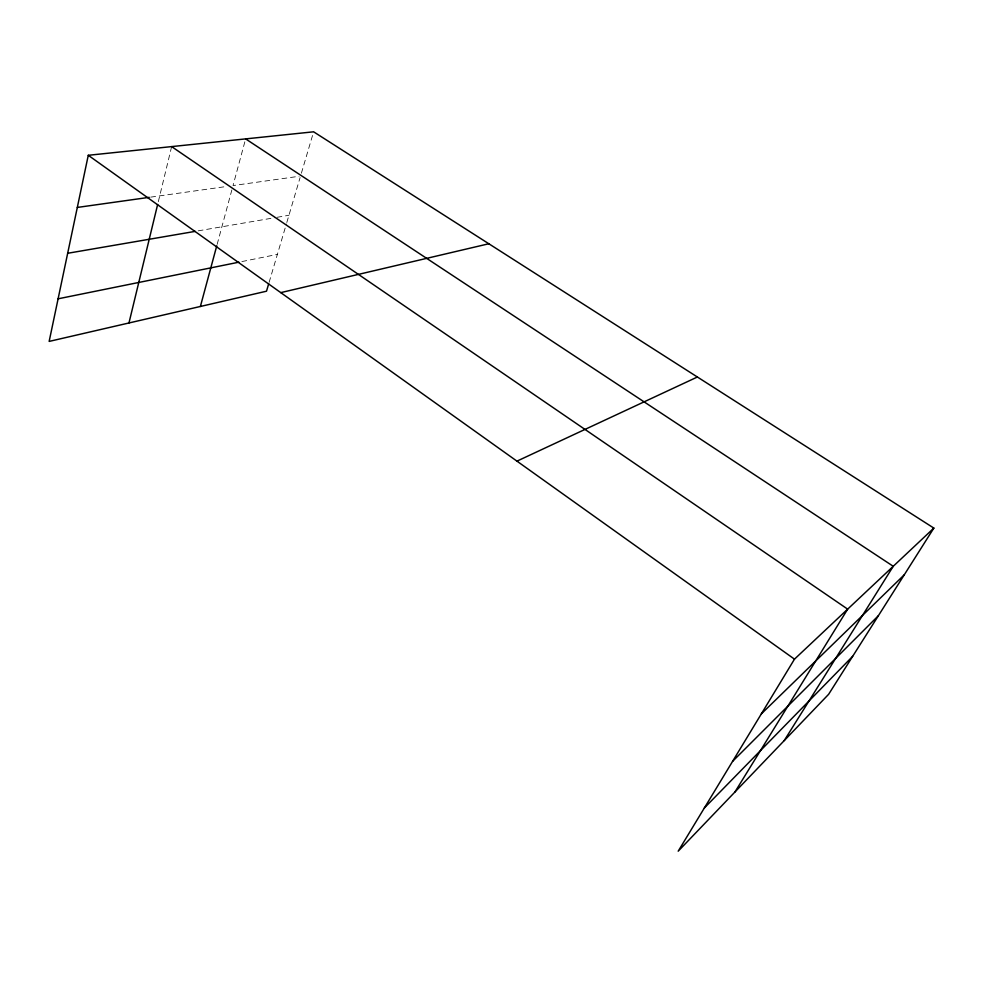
<?xml version="1.0" encoding="UTF-8"?>
<svg xmlns="http://www.w3.org/2000/svg" width="983" height="983" viewBox="0 0 983 983"><rect width="100%" height="100%" fill="white"/><g stroke="black" fill="none" stroke-linecap="round" stroke-linejoin="round"><path stroke-width="0.74" stroke-dasharray="4.92 3.69" d="M158.324 201.65L171.644 146.602M217.145 244.398L231.841 189.977M244.841 141.81L233.032 185.566L299.029 176.301M269.109 282.367L286.372 223.952M286.803 222.514L300.098 177.542M301.376 173.229L313.614 131.808M241.879 261.576L277.378 254.388M198.173 230.858L275.535 217.575M277.022 217.317L288.941 215.265M150.731 197.128L225.549 186.623"/><path stroke-width="1.47" d="M933.85 528.092L794.485 659.151L678.184 851.192L828.632 694.293L933.85 528.092L313.614 131.808L88.273 155.289L49.15 341.408L266.504 291.201L268.678 283.841M128.97 322.965L157.624 204.538M200.385 306.475L216.752 245.861M734.915 792.028L847.665 609.141L171.644 146.602M784.201 740.629L893.24 566.282L245.627 138.886M704.332 808.001L852.642 656.361M732.581 761.358L878.347 615.751M761.358 713.842L904.286 574.785M516.96 461.138L697.389 377.005M280.769 292.627L488.834 243.759M58.108 298.807L238.918 262.178M67.667 253.282L195.199 231.374M77.313 207.438L149.232 197.337M88.273 155.289L794.485 659.151"/></g></svg>
